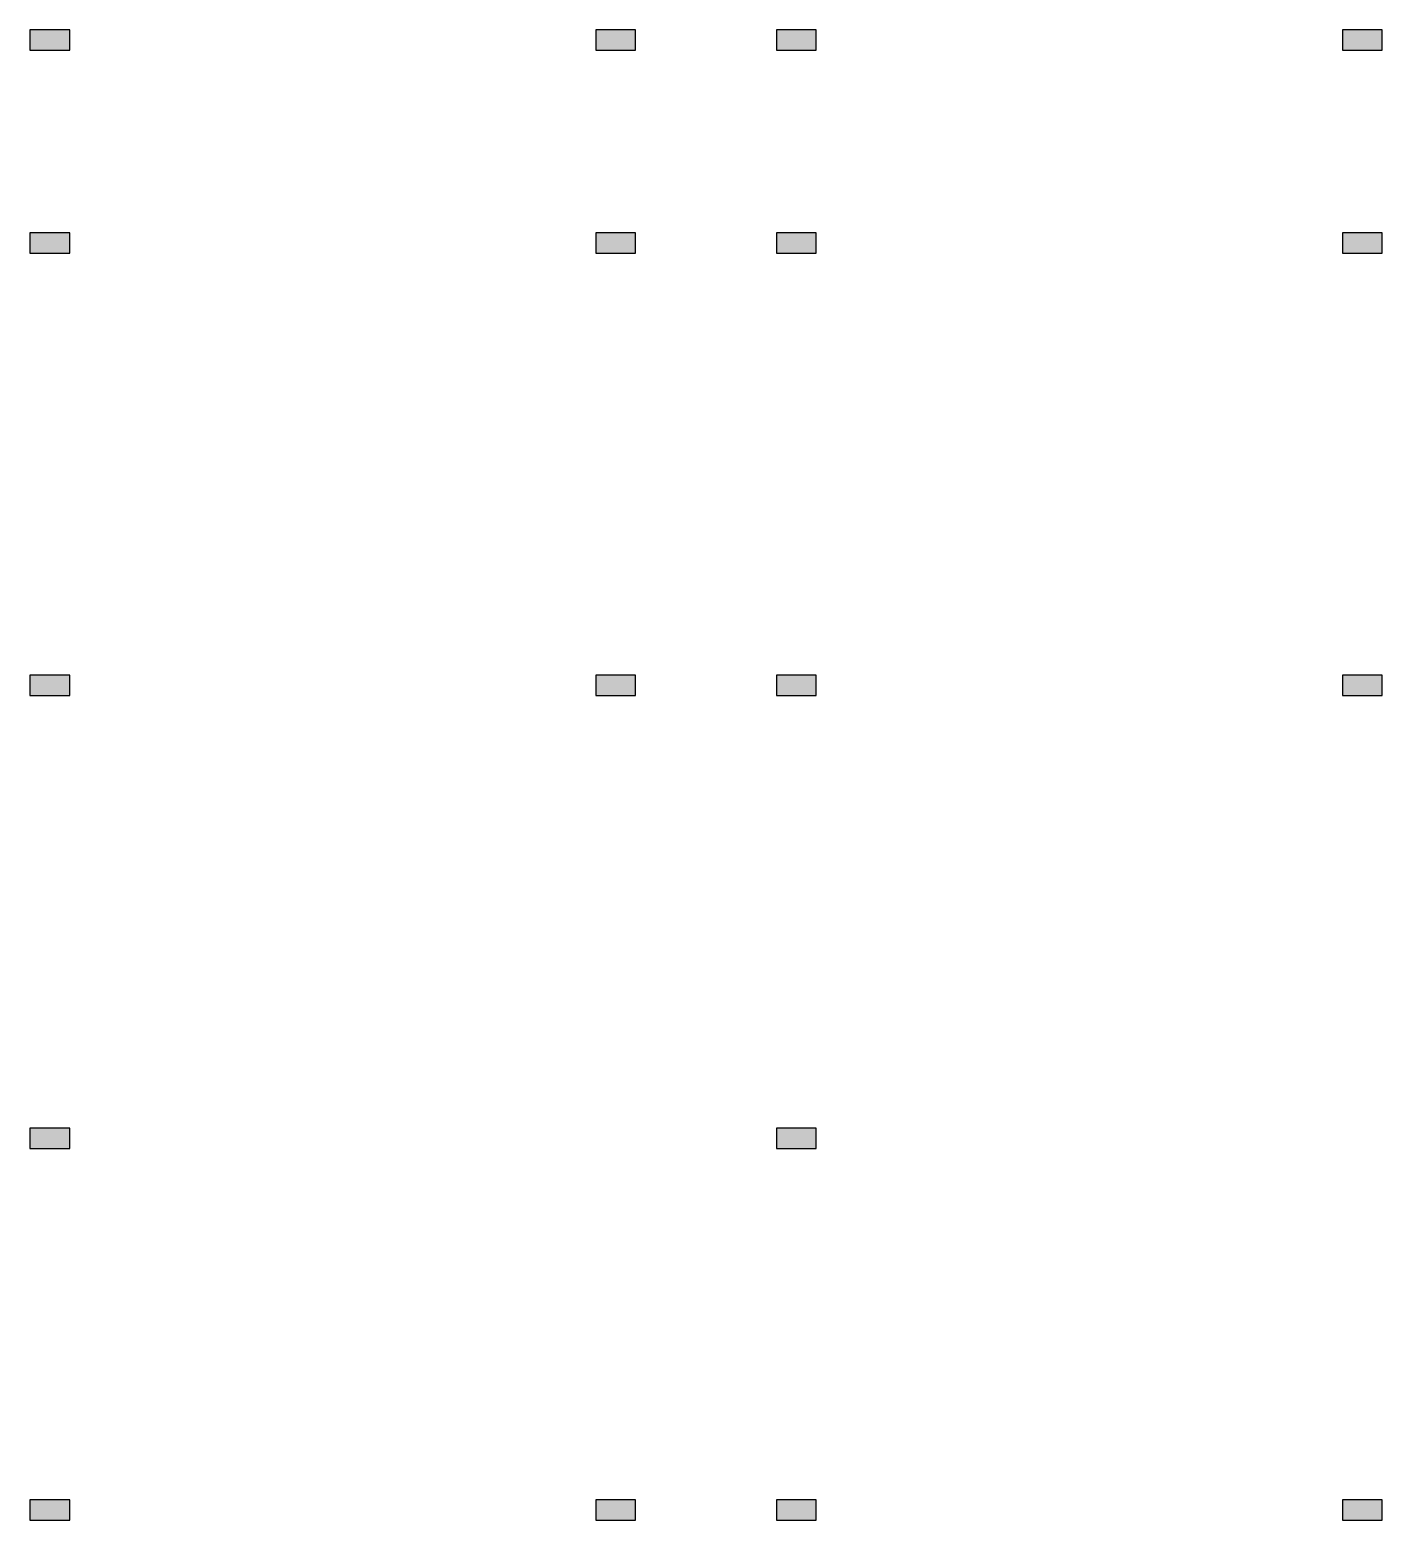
# Model space of a CAD drawing. Header units: metres. Extents: x -3129379 to 8446, y 1795 to 1612176.
# Drawn here: x -1518042.32 to -1518027.04, y 1604682.13 to 1604698.96 of the extents above; entities that cross this region are included whole.
import ezdxf

# ---------------------------------------------------------------- set-up
doc = ezdxf.new("R2010")
doc.units = ezdxf.units.M
doc.header["$LTSCALE"] = 750
doc.header["$MEASUREMENT"] = 0
doc.layers.get('0').update_dxf_attribs({"lineweight": 5})
doc.layers.add('OPEN_PARKING', color=203, linetype='Continuous')

# ---------------------------------------------------------------- blocks, each defined once
blk = doc.blocks.new('column')
h = blk.add_hatch(color=256)
h.dxf.hatch_style = 1
h.paths.add_polyline_path([(-1560474.324, 43120.602), (-1560474.554, 43120.602), (-1560474.554, 43120.152), (-1560474.324, 43120.152)])
blk.add_lwpolyline([(-1560474.554, 43120.152), (-1560474.324, 43120.152), (-1560474.324, 43120.602), (-1560474.554, 43120.602)], close=True)

msp = doc.modelspace()

# ---------------------------------------------------------------- block references
at = {"layer": 'OPEN_PARKING', "color": 7, "rotation": 270}
for p in [(-1561162.46816, 44224.40892), (-1561156.07552, 44224.40892), (-1561154.03491, 44224.40892), (-1561147.64227, 44224.40892), (-1561162.46816, 44222.11743), (-1561156.07552, 44222.11743), (-1561154.03491, 44222.11743), (-1561147.64227, 44222.11743), (-1561162.46816, 44217.11743), (-1561156.07552, 44217.11743), (-1561154.03491, 44217.11743), (-1561147.64227, 44217.11743), (-1561162.46816, 44212.00243), (-1561154.03491, 44212.00243), (-1561162.46816, 44207.80243), (-1561156.07552, 44207.80243), (-1561154.03491, 44207.80243), (-1561147.64227, 44207.80243)]:
    msp.add_blockref('column', p, dxfattribs=at)

doc.saveas('drawing.dxf')
